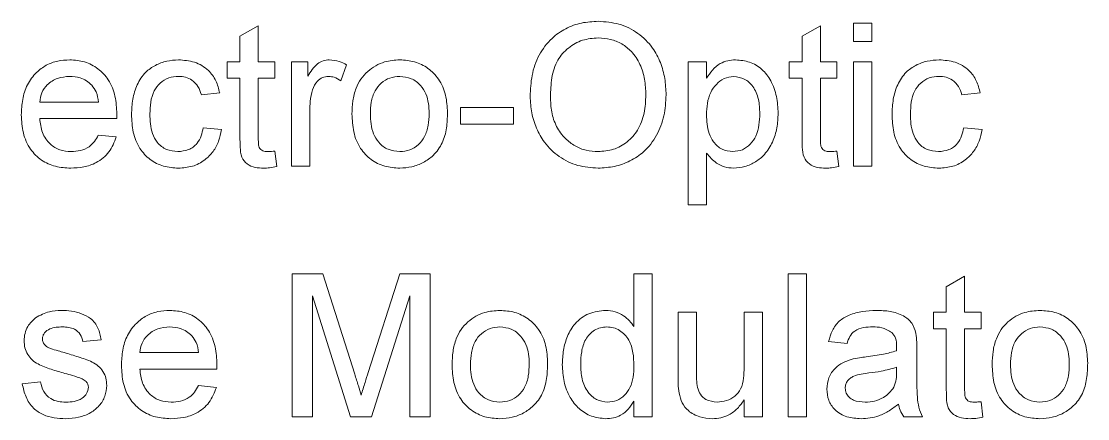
# Model space of a CAD drawing. Header units: inches. Extents: x 0.1 to 10.9, y 0 to 8.5.
# Drawn here: x 3.121 to 3.716, y 6.044 to 6.266 of the extents above; entities that cross this region are included whole.
import ezdxf

# ---------------------------------------------------------------- set-up
doc = ezdxf.new("R2010")
doc.units = ezdxf.units.IN
doc.header["$MEASUREMENT"] = 0

msp = doc.modelspace()

# ---------------------------------------------------------------- linework, layer by layer
at = {"color": 7, "linetype": 'Continuous', "lineweight": 0}
for p, q in [((3.24267, 6.25801), (3.25293, 6.26384)), ((3.25293, 6.26384), (3.25293, 6.24377)), ((3.55652, 6.25801), (3.56678, 6.26384)), ((3.56678, 6.26384), (3.56678, 6.24377)), ((3.58524, 6.26531), (3.59549, 6.26531)), ((3.58524, 6.25506), (3.58524, 6.26531)), ((3.59549, 6.26531), (3.59549, 6.25506)), ((3.24267, 6.24377), (3.24267, 6.25801)), ((3.55652, 6.24377), (3.55652, 6.25801)), ((3.59549, 6.25506), (3.58524, 6.25506)), ((3.23549, 6.24377), (3.24267, 6.24377)), ((3.23549, 6.23454), (3.23549, 6.24377)), ((3.25293, 6.24377), (3.26216, 6.24377)), ((3.26216, 6.24377), (3.26216, 6.23454)), ((3.27139, 6.24377), (3.28062, 6.24377)), ((3.27139, 6.18531), (3.27139, 6.24377)), ((3.28062, 6.24377), (3.28062, 6.23562)), ((3.30216, 6.24206), (3.29896, 6.23317)), ((3.49293, 6.24377), (3.50319, 6.24377)), ((3.49293, 6.16377), (3.49293, 6.24377)), ((3.50319, 6.24377), (3.50319, 6.2345)), ((3.54934, 6.24377), (3.55652, 6.24377)), ((3.54934, 6.23454), (3.54934, 6.24377)), ((3.56678, 6.24377), (3.57601, 6.24377)), ((3.57601, 6.24377), (3.57601, 6.23454)), ((3.58524, 6.24377), (3.59549, 6.24377)), ((3.58524, 6.18531), (3.58524, 6.24377)), ((3.59549, 6.24377), (3.59549, 6.18531)), ((3.24267, 6.23454), (3.23549, 6.23454)), ((3.24267, 6.20174), (3.24267, 6.23454)), ((3.25293, 6.23454), (3.25293, 6.20137)), ((3.26216, 6.23454), (3.25293, 6.23454)), ((3.55652, 6.23454), (3.54934, 6.23454)), ((3.55652, 6.20174), (3.55652, 6.23454)), ((3.56678, 6.23454), (3.56678, 6.20137)), ((3.57601, 6.23454), (3.56678, 6.23454)), ((3.23139, 6.22634), (3.22114, 6.22531)), ((3.65601, 6.22634), (3.64575, 6.22531)), ((3.13088, 6.22121), (3.1637, 6.22121)), ((3.28165, 6.21637), (3.28165, 6.18531)), ((3.36575, 6.21813), (3.39549, 6.21813)), ((3.36575, 6.2089), (3.36575, 6.21813)), ((3.39549, 6.21813), (3.39549, 6.2089)), ((3.17391, 6.21198), (3.13088, 6.21198)), ((3.22216, 6.20685), (3.23242, 6.20583)), ((3.39549, 6.2089), (3.36575, 6.2089)), ((3.64678, 6.20685), (3.65703, 6.20583)), ((3.16359, 6.20275), (3.17364, 6.20172)), ((3.26216, 6.19377), (3.26319, 6.18517)), ((3.50319, 6.19265), (3.50319, 6.16377)), ((3.57601, 6.19377), (3.57703, 6.18517)), ((3.28165, 6.18531), (3.27139, 6.18531)), ((3.59549, 6.18531), (3.58524, 6.18531)), ((3.50319, 6.16377), (3.49293, 6.16377)), ((3.2719, 6.12531), (3.28888, 6.12531)), ((3.2719, 6.04531), (3.2719, 6.12531)), ((3.28888, 6.12531), (3.30676, 6.06918)), ((3.31429, 6.07014), (3.332, 6.12531)), ((3.332, 6.12531), (3.34883, 6.12531)), ((3.34883, 6.12531), (3.34883, 6.04531)), ((3.46267, 6.12531), (3.47293, 6.12531)), ((3.46267, 6.09576), (3.46267, 6.12531)), ((3.47293, 6.12531), (3.47293, 6.04531)), ((3.54883, 6.12531), (3.55908, 6.12531)), ((3.54883, 6.04531), (3.54883, 6.12531)), ((3.55908, 6.12531), (3.55908, 6.04531)), ((3.63703, 6.11801), (3.64729, 6.12384)), ((3.64729, 6.12384), (3.64729, 6.10377)), ((3.63703, 6.10377), (3.63703, 6.11801)), ((3.28319, 6.11301), (3.28319, 6.04531)), ((3.3044, 6.04531), (3.28319, 6.11301)), ((3.33755, 6.11301), (3.3162, 6.04531)), ((3.33755, 6.04531), (3.33755, 6.11301)), ((3.48729, 6.10377), (3.49755, 6.10377)), ((3.48729, 6.06773), (3.48729, 6.10377)), ((3.49755, 6.10377), (3.49755, 6.07198)), ((3.52421, 6.10377), (3.53447, 6.10377)), ((3.52421, 6.07307), (3.52421, 6.10377)), ((3.53447, 6.10377), (3.53447, 6.04531)), ((3.62985, 6.10377), (3.63703, 6.10377)), ((3.62985, 6.09454), (3.62985, 6.10377)), ((3.64729, 6.10377), (3.65652, 6.10377)), ((3.65652, 6.10377), (3.65652, 6.09454)), ((3.63703, 6.09454), (3.62985, 6.09454)), ((3.63703, 6.06174), (3.63703, 6.09454)), ((3.64729, 6.09454), (3.64729, 6.06137)), ((3.65652, 6.09454), (3.64729, 6.09454)), ((3.16524, 6.08839), (3.15498, 6.08736)), ((3.58165, 6.08634), (3.57139, 6.08736)), ((3.18678, 6.08121), (3.2196, 6.08121)), ((3.62062, 6.08321), (3.62062, 6.0707)), ((3.60929, 6.07002), (3.60934, 6.07301)), ((3.2298, 6.07198), (3.18678, 6.07198)), ((3.12114, 6.06377), (3.13139, 6.0648)), ((3.21948, 6.06275), (3.22953, 6.06172)), ((3.46267, 6.04531), (3.46267, 6.05414)), ((3.52421, 6.04531), (3.52421, 6.05486)), ((3.65652, 6.05377), (3.65755, 6.04517)), ((3.28319, 6.04531), (3.2719, 6.04531)), ((3.3162, 6.04531), (3.3044, 6.04531)), ((3.34883, 6.04531), (3.33755, 6.04531)), ((3.47293, 6.04531), (3.46267, 6.04531)), ((3.53447, 6.04531), (3.52421, 6.04531)), ((3.55908, 6.04531), (3.54883, 6.04531)), ((3.6237, 6.04531), (3.61344, 6.04531))]:
    msp.add_line(p, q, dxfattribs=at)
for points, knots in [([(3.40472, 6.22426), (3.40491, 6.22824), (3.40527, 6.23619), (3.40916, 6.24766), (3.41601, 6.2566), (3.42439, 6.26259), (3.43334, 6.26582), (3.43959, 6.26617), (3.44272, 6.26634)], [0, 0, 0, 0, 0.186888, 0.373491, 0.559825, 0.706508, 0.853175, 1, 1, 1, 1]), ([(3.44272, 6.26634), (3.44664, 6.26604), (3.45447, 6.26545), (3.46519, 6.26011), (3.47306, 6.25235), (3.47771, 6.24335), (3.48021, 6.23441), (3.48049, 6.22826), (3.48062, 6.22518)], [0, 0, 0, 0, 0.186594, 0.373049, 0.55937, 0.706165, 0.85304, 1, 1, 1, 1]), ([(3.44279, 6.25711), (3.43978, 6.25685), (3.43377, 6.25634), (3.42577, 6.2518), (3.41933, 6.24457), (3.4164, 6.23469), (3.41614, 6.22765), (3.41601, 6.22413)], [0, 0, 0, 0, 0.186658, 0.373205, 0.559389, 0.779353, 1, 1, 1, 1]), ([(3.46934, 6.22526), (3.46922, 6.22817), (3.46897, 6.23398), (3.46641, 6.24239), (3.46195, 6.24929), (3.45602, 6.25392), (3.44963, 6.25664), (3.44507, 6.25695), (3.44279, 6.25711)], [0, 0, 0, 0, 0.186964, 0.373721, 0.56007, 0.70671, 0.853317, 1, 1, 1, 1]), ([(3.12062, 6.21405), (3.12075, 6.21692), (3.121, 6.22267), (3.12363, 6.23101), (3.12842, 6.23759), (3.13442, 6.24201), (3.14086, 6.24444), (3.14538, 6.24468), (3.14764, 6.2448)], [0, 0, 0, 0, 0.186919, 0.373546, 0.559859, 0.706506, 0.853189, 1, 1, 1, 1]), ([(3.14764, 6.2448), (3.15046, 6.2446), (3.1561, 6.24421), (3.16373, 6.24014), (3.16989, 6.23353), (3.17345, 6.22454), (3.17379, 6.21792), (3.17396, 6.21461)], [0, 0, 0, 0, 0.186784, 0.37326, 0.559834, 0.779604, 1, 1, 1, 1]), ([(3.18216, 6.21432), (3.18228, 6.21715), (3.18253, 6.22282), (3.18494, 6.23104), (3.18932, 6.23781), (3.1954, 6.24197), (3.20171, 6.24438), (3.20617, 6.24466), (3.20839, 6.2448)], [0, 0, 0, 0, 0.186942, 0.373687, 0.559802, 0.706341, 0.85316, 1, 1, 1, 1]), ([(3.20839, 6.2448), (3.21143, 6.24459), (3.21749, 6.24417), (3.22497, 6.23968), (3.22963, 6.23327), (3.2308, 6.22865), (3.23139, 6.22634)], [0, 0, 0, 0, 0.280265, 0.559421, 0.779526, 1, 1, 1, 1]), ([(3.28062, 6.23562), (3.28139, 6.23689), (3.28292, 6.23942), (3.28562, 6.24261), (3.28906, 6.24449), (3.29139, 6.2447), (3.29256, 6.2448)], [0, 0, 0, 0, 0.2805783, 0.5605163, 0.7802416, 1, 1, 1, 1]), ([(3.29256, 6.2448), (3.29445, 6.24462), (3.29783, 6.24429), (3.30084, 6.24274), (3.30216, 6.24206)], [0, 0, 0, 0, 0.559546, 1, 1, 1, 1]), ([(3.31404, 6.23837), (3.31548, 6.23948), (3.31836, 6.2417), (3.3244, 6.24427), (3.32908, 6.2446), (3.33194, 6.2448)], [0, 0, 0, 0, 0.280221, 0.56041, 1, 1, 1, 1]), ([(3.33194, 6.2448), (3.33473, 6.24461), (3.3403, 6.24422), (3.34796, 6.2404), (3.35421, 6.23399), (3.35806, 6.22522), (3.3584, 6.21865), (3.35857, 6.21536)], [0, 0, 0, 0, 0.186787, 0.373305, 0.559937, 0.77966, 1, 1, 1, 1]), ([(3.50319, 6.2345), (3.50422, 6.23609), (3.50629, 6.23926), (3.51038, 6.24272), (3.51497, 6.24457), (3.51795, 6.24472), (3.51944, 6.2448)], [0, 0, 0, 0, 0.280255, 0.559964, 0.779861, 1, 1, 1, 1]), ([(3.51944, 6.2448), (3.52211, 6.24456), (3.52744, 6.24409), (3.53446, 6.23977), (3.53965, 6.23297), (3.54263, 6.22438), (3.543, 6.21811), (3.54319, 6.21498)], [0, 0, 0, 0, 0.186478, 0.372811, 0.559302, 0.779502, 1, 1, 1, 1]), ([(3.60678, 6.21432), (3.6069, 6.21715), (3.60714, 6.22282), (3.60955, 6.23104), (3.61393, 6.23781), (3.62001, 6.24197), (3.62632, 6.24438), (3.63078, 6.24466), (3.63301, 6.2448)], [0, 0, 0, 0, 0.186942, 0.373686, 0.559802, 0.70634, 0.85316, 1, 1, 1, 1]), ([(3.63301, 6.2448), (3.63605, 6.24459), (3.64211, 6.24417), (3.64959, 6.23968), (3.65424, 6.23327), (3.65542, 6.22865), (3.65601, 6.22634)], [0, 0, 0, 0, 0.280265, 0.559421, 0.779526, 1, 1, 1, 1]), ([(3.14759, 6.23557), (3.1453, 6.23538), (3.14073, 6.23499), (3.13522, 6.23144), (3.13171, 6.22656), (3.13116, 6.223), (3.13088, 6.22121)], [0, 0, 0, 0, 0.280187, 0.559706, 0.779632, 1, 1, 1, 1]), ([(3.15993, 6.23067), (3.15898, 6.23152), (3.15708, 6.23322), (3.15289, 6.23518), (3.1496, 6.23542), (3.14759, 6.23557)], [0, 0, 0, 0, 0.2801628, 0.5603474, 1, 1, 1, 1]), ([(3.20846, 6.23557), (3.20659, 6.23542), (3.20285, 6.23512), (3.19794, 6.23211), (3.19432, 6.2273), (3.19265, 6.22117), (3.19249, 6.21678), (3.19242, 6.21459)], [0, 0, 0, 0, 0.18659, 0.372884, 0.559231, 0.77937, 1, 1, 1, 1]), ([(3.22114, 6.22531), (3.22062, 6.2269), (3.2196, 6.23006), (3.21629, 6.23349), (3.21237, 6.23532), (3.20976, 6.23549), (3.20846, 6.23557)], [0, 0, 0, 0, 0.28025, 0.559454, 0.779637, 1, 1, 1, 1]), ([(3.29216, 6.23557), (3.29099, 6.23543), (3.28866, 6.23515), (3.28515, 6.23257), (3.28396, 6.22979), (3.28323, 6.22809)], [0, 0, 0, 0, 0.28028, 0.56093, 1, 1, 1, 1]), ([(3.29896, 6.23317), (3.29779, 6.23391), (3.2957, 6.23524), (3.29324, 6.23547), (3.29216, 6.23557)], [0, 0, 0, 0, 0.5601153, 1, 1, 1, 1]), ([(3.30524, 6.21454), (3.30532, 6.21699), (3.30549, 6.22189), (3.30718, 6.22853), (3.30999, 6.23424), (3.31269, 6.23699), (3.31404, 6.23837)], [0, 0, 0, 0, 0.2802254, 0.5601861, 0.7801533, 1, 1, 1, 1]), ([(3.33194, 6.23557), (3.33006, 6.23541), (3.3263, 6.23509), (3.3214, 6.23202), (3.31764, 6.22731), (3.31575, 6.22119), (3.31558, 6.21678), (3.31549, 6.21458)], [0, 0, 0, 0, 0.1865308, 0.372816, 0.5593354, 0.7793906, 1, 1, 1, 1]), ([(3.34831, 6.21488), (3.34825, 6.21673), (3.34812, 6.22042), (3.34672, 6.22586), (3.3436, 6.23088), (3.3385, 6.23485), (3.33412, 6.23533), (3.33194, 6.23557)], [0, 0, 0, 0, 0.187355, 0.374459, 0.561141, 0.780602, 1, 1, 1, 1]), ([(3.5183, 6.23557), (3.51648, 6.23532), (3.51282, 6.23483), (3.50848, 6.23123), (3.50514, 6.22647), (3.50343, 6.22049), (3.50327, 6.21621), (3.50319, 6.21406)], [0, 0, 0, 0, 0.185831, 0.372319, 0.559059, 0.779318, 1, 1, 1, 1]), ([(3.53293, 6.21483), (3.53283, 6.21749), (3.53262, 6.22279), (3.52973, 6.22976), (3.52455, 6.23464), (3.52038, 6.23526), (3.5183, 6.23557)], [0, 0, 0, 0, 0.281282, 0.560934, 0.780888, 1, 1, 1, 1]), ([(3.63307, 6.23557), (3.6312, 6.23542), (3.62747, 6.23512), (3.62255, 6.23211), (3.61893, 6.2273), (3.61726, 6.22117), (3.61711, 6.21678), (3.61703, 6.21459)], [0, 0, 0, 0, 0.186591, 0.372884, 0.559231, 0.77937, 1, 1, 1, 1]), ([(3.64575, 6.22531), (3.64524, 6.2269), (3.64421, 6.23006), (3.64091, 6.23349), (3.63698, 6.23532), (3.63438, 6.23549), (3.63307, 6.23557)], [0, 0, 0, 0, 0.280249, 0.559454, 0.779637, 1, 1, 1, 1]), ([(3.1637, 6.22121), (3.16343, 6.22316), (3.16296, 6.22664), (3.16086, 6.22944), (3.15993, 6.23067)], [0, 0, 0, 0, 0.560675, 1, 1, 1, 1]), ([(3.28323, 6.22809), (3.28271, 6.22593), (3.28178, 6.22207), (3.28169, 6.21811), (3.28165, 6.21637)], [0, 0, 0, 0, 0.559888, 1, 1, 1, 1]), ([(3.44267, 6.18429), (3.43883, 6.18457), (3.43114, 6.18513), (3.4206, 6.19031), (3.41278, 6.19781), (3.40802, 6.20652), (3.40523, 6.2152), (3.40489, 6.22124), (3.40472, 6.22426)], [0, 0, 0, 0, 0.1866025, 0.3730857, 0.5594775, 0.7062561, 0.8531314, 1, 1, 1, 1]), ([(3.41601, 6.22413), (3.41614, 6.22129), (3.41641, 6.21562), (3.41909, 6.20742), (3.42381, 6.20095), (3.42964, 6.19649), (3.43593, 6.19392), (3.44039, 6.19365), (3.44263, 6.19352)], [0, 0, 0, 0, 0.186894, 0.373487, 0.559928, 0.706607, 0.853237, 1, 1, 1, 1]), ([(3.44263, 6.19352), (3.44554, 6.19375), (3.45138, 6.1942), (3.45918, 6.19862), (3.46537, 6.20563), (3.46887, 6.21498), (3.46918, 6.22183), (3.46934, 6.22526)], [0, 0, 0, 0, 0.186645, 0.373041, 0.559657, 0.779555, 1, 1, 1, 1]), ([(3.48062, 6.22518), (3.4804, 6.22128), (3.47995, 6.21347), (3.47575, 6.20239), (3.46907, 6.19359), (3.46059, 6.18809), (3.45188, 6.18485), (3.44574, 6.18448), (3.44267, 6.18429)], [0, 0, 0, 0, 0.186823, 0.37347, 0.559794, 0.70643, 0.853203, 1, 1, 1, 1]), ([(3.14819, 6.18429), (3.14532, 6.18446), (3.1396, 6.1848), (3.1316, 6.18841), (3.12505, 6.19489), (3.12114, 6.20393), (3.1208, 6.21067), (3.12062, 6.21405)], [0, 0, 0, 0, 0.186941, 0.37347, 0.559962, 0.779645, 1, 1, 1, 1]), ([(3.13088, 6.21198), (3.1312, 6.20933), (3.13183, 6.20404), (3.13612, 6.19771), (3.14208, 6.19404), (3.14626, 6.19369), (3.14835, 6.19352)], [0, 0, 0, 0, 0.2806224, 0.559664, 0.7796398, 1, 1, 1, 1]), ([(3.17396, 6.21461), (3.17395, 6.21412), (3.17394, 6.21324), (3.17392, 6.21237), (3.17391, 6.21198)], [0, 0, 0, 0, 0.559998, 1, 1, 1, 1]), ([(3.20841, 6.18429), (3.20559, 6.18447), (3.19996, 6.18484), (3.19226, 6.18876), (3.18611, 6.19539), (3.18262, 6.20439), (3.18231, 6.21101), (3.18216, 6.21432)], [0, 0, 0, 0, 0.186835, 0.373283, 0.559747, 0.779538, 1, 1, 1, 1]), ([(3.19242, 6.21459), (3.19247, 6.21274), (3.19258, 6.20904), (3.1937, 6.20357), (3.19639, 6.19827), (3.20149, 6.19419), (3.20587, 6.19374), (3.20806, 6.19352)], [0, 0, 0, 0, 0.187435, 0.374678, 0.561248, 0.780479, 1, 1, 1, 1]), ([(3.33194, 6.18429), (3.32909, 6.18447), (3.32339, 6.18485), (3.31559, 6.18876), (3.30928, 6.1954), (3.30572, 6.2045), (3.3054, 6.21119), (3.30524, 6.21454)], [0, 0, 0, 0, 0.1868235, 0.3733301, 0.5598144, 0.7795808, 1, 1, 1, 1]), ([(3.31549, 6.21458), (3.31555, 6.2127), (3.31568, 6.20895), (3.31703, 6.20343), (3.32009, 6.19826), (3.32528, 6.19423), (3.32972, 6.19375), (3.33194, 6.19352)], [0, 0, 0, 0, 0.1873861, 0.3745379, 0.5611864, 0.7805778, 1, 1, 1, 1]), ([(3.35857, 6.21536), (3.35848, 6.21247), (3.3583, 6.20671), (3.35609, 6.19821), (3.35129, 6.19153), (3.34517, 6.18724), (3.33875, 6.18472), (3.33421, 6.18443), (3.33194, 6.18429)], [0, 0, 0, 0, 0.187022, 0.373585, 0.559744, 0.706376, 0.853168, 1, 1, 1, 1]), ([(3.33194, 6.19352), (3.33383, 6.19369), (3.33763, 6.19402), (3.34254, 6.19719), (3.34624, 6.20201), (3.34807, 6.20821), (3.34823, 6.21265), (3.34831, 6.21488)], [0, 0, 0, 0, 0.186495, 0.372882, 0.559314, 0.779399, 1, 1, 1, 1]), ([(3.50319, 6.21406), (3.50324, 6.2123), (3.50335, 6.20877), (3.50444, 6.20355), (3.50702, 6.19853), (3.51162, 6.19436), (3.5158, 6.1938), (3.51788, 6.19352)], [0, 0, 0, 0, 0.187415, 0.374657, 0.561425, 0.780986, 1, 1, 1, 1]), ([(3.51788, 6.19352), (3.51971, 6.19373), (3.52336, 6.19415), (3.52786, 6.19757), (3.53116, 6.20239), (3.53271, 6.2084), (3.53286, 6.21269), (3.53293, 6.21483)], [0, 0, 0, 0, 0.18614, 0.37253, 0.559004, 0.779307, 1, 1, 1, 1]), ([(3.54319, 6.21498), (3.54305, 6.21222), (3.54279, 6.20671), (3.54031, 6.19877), (3.53623, 6.19214), (3.53069, 6.18765), (3.52473, 6.18484), (3.5204, 6.18447), (3.51823, 6.18429)], [0, 0, 0, 0, 0.186909, 0.373722, 0.560084, 0.706617, 0.853349, 1, 1, 1, 1]), ([(3.63303, 6.18429), (3.63021, 6.18447), (3.62458, 6.18484), (3.61688, 6.18876), (3.61073, 6.19539), (3.60723, 6.20439), (3.60693, 6.21101), (3.60678, 6.21432)], [0, 0, 0, 0, 0.186835, 0.373282, 0.559747, 0.779538, 1, 1, 1, 1]), ([(3.61703, 6.21459), (3.61709, 6.21274), (3.61719, 6.20904), (3.61831, 6.20357), (3.621, 6.19827), (3.6261, 6.19419), (3.63048, 6.19374), (3.63267, 6.19352)], [0, 0, 0, 0, 0.187435, 0.374678, 0.561248, 0.780478, 1, 1, 1, 1]), ([(3.20806, 6.19352), (3.21007, 6.19371), (3.21409, 6.19409), (3.21878, 6.1976), (3.22126, 6.2022), (3.22186, 6.2053), (3.22216, 6.20685)], [0, 0, 0, 0, 0.2797887, 0.5586883, 0.7791177, 1, 1, 1, 1]), ([(3.23242, 6.20583), (3.23197, 6.20366), (3.23107, 6.19933), (3.2279, 6.19341), (3.22295, 6.18839), (3.21623, 6.18485), (3.21102, 6.18448), (3.20841, 6.18429)], [0, 0, 0, 0, 0.186974, 0.37372, 0.560408, 0.780034, 1, 1, 1, 1]), ([(3.63267, 6.19352), (3.63469, 6.19371), (3.63871, 6.19409), (3.64339, 6.1976), (3.64588, 6.2022), (3.64648, 6.2053), (3.64678, 6.20685)], [0, 0, 0, 0, 0.279788, 0.558688, 0.779117, 1, 1, 1, 1]), ([(3.65703, 6.20583), (3.65658, 6.20366), (3.65569, 6.19933), (3.65252, 6.19341), (3.64757, 6.18839), (3.64084, 6.18485), (3.63563, 6.18448), (3.63303, 6.18429)], [0, 0, 0, 0, 0.1869742, 0.3737204, 0.5604084, 0.7800341, 1, 1, 1, 1]), ([(3.17364, 6.20172), (3.17248, 6.1988), (3.17018, 6.19296), (3.16319, 6.18727), (3.15554, 6.18463), (3.15064, 6.1844), (3.14819, 6.18429)], [0, 0, 0, 0, 0.279702, 0.558965, 0.779296, 1, 1, 1, 1]), ([(3.14835, 6.19352), (3.15012, 6.19362), (3.15366, 6.19382), (3.1583, 6.19584), (3.16162, 6.19905), (3.16293, 6.20152), (3.16359, 6.20275)], [0, 0, 0, 0, 0.2802146, 0.5597599, 0.7797342, 1, 1, 1, 1]), ([(3.25596, 6.18429), (3.25434, 6.18434), (3.25112, 6.18445), (3.24653, 6.18634), (3.24317, 6.19054), (3.24278, 6.19608), (3.24271, 6.19985), (3.24267, 6.20174)], [0, 0, 0, 0, 0.187243, 0.373437, 0.558806, 0.779065, 1, 1, 1, 1]), ([(3.25293, 6.20137), (3.25294, 6.20046), (3.25297, 6.19863), (3.25314, 6.19624), (3.25424, 6.19471), (3.25578, 6.19362), (3.2572, 6.19356), (3.25814, 6.19352)], [0, 0, 0, 0, 0.250733, 0.500341, 0.625777, 0.750792, 1, 1, 1, 1]), ([(3.5698, 6.18429), (3.56819, 6.18434), (3.56497, 6.18445), (3.56038, 6.18634), (3.55702, 6.19054), (3.55663, 6.19608), (3.55656, 6.19985), (3.55652, 6.20174)], [0, 0, 0, 0, 0.187242, 0.373437, 0.558806, 0.779065, 1, 1, 1, 1]), ([(3.56678, 6.20137), (3.56679, 6.20046), (3.56682, 6.19863), (3.56698, 6.19624), (3.56808, 6.19471), (3.56963, 6.19362), (3.57104, 6.19356), (3.57198, 6.19352)], [0, 0, 0, 0, 0.250733, 0.500341, 0.625776, 0.750791, 1, 1, 1, 1]), ([(3.25814, 6.19352), (3.25889, 6.19354), (3.26023, 6.19358), (3.26157, 6.19372), (3.26216, 6.19377)], [0, 0, 0, 0, 0.559964, 1, 1, 1, 1]), ([(3.51823, 6.18429), (3.51656, 6.18441), (3.51321, 6.18466), (3.50773, 6.18738), (3.50491, 6.19065), (3.50319, 6.19265)], [0, 0, 0, 0, 0.280379, 0.560596, 1, 1, 1, 1]), ([(3.57198, 6.19352), (3.57274, 6.19354), (3.57408, 6.19358), (3.57542, 6.19372), (3.57601, 6.19377)], [0, 0, 0, 0, 0.559964, 1, 1, 1, 1]), ([(3.26319, 6.18517), (3.26185, 6.1849), (3.25946, 6.18442), (3.25703, 6.18433), (3.25596, 6.18429)], [0, 0, 0, 0, 0.560079, 1, 1, 1, 1]), ([(3.57703, 6.18517), (3.57569, 6.1849), (3.57331, 6.18442), (3.57087, 6.18433), (3.5698, 6.18429)], [0, 0, 0, 0, 0.56008, 1, 1, 1, 1]), ([(3.12859, 6.1007), (3.1311, 6.10204), (3.13559, 6.10444), (3.14066, 6.10469), (3.1429, 6.1048)], [0, 0, 0, 0, 0.558943, 1, 1, 1, 1]), ([(3.1429, 6.1048), (3.14482, 6.10473), (3.14867, 6.10459), (3.15427, 6.10313), (3.15981, 6.10041), (3.1639, 6.09507), (3.16479, 6.09062), (3.16524, 6.08839)], [0, 0, 0, 0, 0.187205, 0.374287, 0.56105, 0.779762, 1, 1, 1, 1]), ([(3.17652, 6.07405), (3.17664, 6.07692), (3.17689, 6.08267), (3.17953, 6.09101), (3.18432, 6.09759), (3.19032, 6.10201), (3.19675, 6.10444), (3.20128, 6.10468), (3.20354, 6.1048)], [0, 0, 0, 0, 0.186919, 0.373546, 0.559859, 0.706505, 0.853189, 1, 1, 1, 1]), ([(3.20354, 6.1048), (3.20636, 6.1046), (3.212, 6.10421), (3.21963, 6.10014), (3.22579, 6.09353), (3.22935, 6.08454), (3.22969, 6.07792), (3.22985, 6.07461)], [0, 0, 0, 0, 0.186784, 0.373259, 0.559834, 0.779604, 1, 1, 1, 1]), ([(3.36993, 6.09837), (3.37137, 6.09948), (3.37425, 6.1017), (3.3803, 6.10427), (3.38498, 6.1046), (3.38783, 6.1048)], [0, 0, 0, 0, 0.280221, 0.56041, 1, 1, 1, 1]), ([(3.38783, 6.1048), (3.39062, 6.10461), (3.3962, 6.10422), (3.40385, 6.1004), (3.41011, 6.09399), (3.41396, 6.08522), (3.4143, 6.07865), (3.41447, 6.07536)], [0, 0, 0, 0, 0.186787, 0.373305, 0.559937, 0.77966, 1, 1, 1, 1]), ([(3.42267, 6.0745), (3.4228, 6.07721), (3.42305, 6.08263), (3.4253, 6.09052), (3.42966, 6.09804), (3.43728, 6.10372), (3.44367, 6.10444), (3.44687, 6.1048)], [0, 0, 0, 0, 0.187308, 0.37454, 0.561209, 0.780525, 1, 1, 1, 1]), ([(3.44687, 6.1048), (3.44865, 6.10467), (3.45222, 6.10442), (3.4567, 6.10211), (3.46023, 6.09918), (3.46186, 6.0969), (3.46267, 6.09576)], [0, 0, 0, 0, 0.2799, 0.55957, 0.77982, 1, 1, 1, 1]), ([(3.57139, 6.08736), (3.57197, 6.08946), (3.57312, 6.09365), (3.57704, 6.09908), (3.58311, 6.10258), (3.5902, 6.10451), (3.59532, 6.1047), (3.59788, 6.1048)], [0, 0, 0, 0, 0.186794, 0.372977, 0.559398, 0.779566, 1, 1, 1, 1]), ([(3.59788, 6.1048), (3.60051, 6.10472), (3.60576, 6.10456), (3.61282, 6.10238), (3.61833, 6.098), (3.61953, 6.09399), (3.62013, 6.09198)], [0, 0, 0, 0, 0.28103, 0.561175, 0.780174, 1, 1, 1, 1]), ([(3.67147, 6.09837), (3.67291, 6.09948), (3.67579, 6.1017), (3.68184, 6.10427), (3.68651, 6.1046), (3.68937, 6.1048)], [0, 0, 0, 0, 0.280221, 0.560411, 1, 1, 1, 1]), ([(3.68937, 6.1048), (3.69216, 6.10461), (3.69774, 6.10422), (3.70539, 6.1004), (3.71165, 6.09399), (3.71549, 6.08522), (3.71584, 6.07865), (3.71601, 6.07536)], [0, 0, 0, 0, 0.1867865, 0.3733052, 0.5599367, 0.7796599, 1, 1, 1, 1]), ([(3.12216, 6.08785), (3.12226, 6.08923), (3.12246, 6.09201), (3.12438, 6.09671), (3.12699, 6.09919), (3.12859, 6.1007)], [0, 0, 0, 0, 0.280573, 0.561182, 1, 1, 1, 1]), ([(3.36114, 6.07454), (3.36122, 6.07699), (3.36139, 6.08189), (3.36308, 6.08853), (3.36589, 6.09424), (3.36859, 6.09699), (3.36993, 6.09837)], [0, 0, 0, 0, 0.280225, 0.560186, 0.780153, 1, 1, 1, 1]), ([(3.66267, 6.07454), (3.66276, 6.07699), (3.66293, 6.08189), (3.66462, 6.08853), (3.66743, 6.09424), (3.67012, 6.09699), (3.67147, 6.09837)], [0, 0, 0, 0, 0.280225, 0.560186, 0.780153, 1, 1, 1, 1]), ([(3.14365, 6.09557), (3.14244, 6.09553), (3.14002, 6.09545), (3.13641, 6.09469), (3.13391, 6.09282), (3.13259, 6.09072), (3.13247, 6.0895), (3.13242, 6.08889)], [0, 0, 0, 0, 0.25067, 0.500786, 0.749685, 0.8749, 1, 1, 1, 1]), ([(3.15498, 6.08736), (3.15461, 6.08878), (3.15387, 6.0916), (3.15063, 6.09434), (3.14706, 6.09544), (3.14479, 6.09553), (3.14365, 6.09557)], [0, 0, 0, 0, 0.2795069, 0.5584481, 0.7791058, 1, 1, 1, 1]), ([(3.20349, 6.09557), (3.2012, 6.09538), (3.19663, 6.09499), (3.19111, 6.09144), (3.18761, 6.08656), (3.18705, 6.083), (3.18678, 6.08121)], [0, 0, 0, 0, 0.2801867, 0.5597058, 0.7796324, 1, 1, 1, 1]), ([(3.21583, 6.09067), (3.21488, 6.09152), (3.21298, 6.09322), (3.20879, 6.09518), (3.2055, 6.09542), (3.20349, 6.09557)], [0, 0, 0, 0, 0.280163, 0.560348, 1, 1, 1, 1]), ([(3.38783, 6.09557), (3.38595, 6.09541), (3.3822, 6.09509), (3.3773, 6.09202), (3.37354, 6.08731), (3.37165, 6.08119), (3.37148, 6.07678), (3.37139, 6.07458)], [0, 0, 0, 0, 0.186531, 0.372816, 0.559335, 0.779391, 1, 1, 1, 1]), ([(3.40421, 6.07488), (3.40415, 6.07673), (3.40402, 6.08042), (3.40262, 6.08586), (3.39949, 6.09088), (3.39439, 6.09485), (3.39002, 6.09533), (3.38783, 6.09557)], [0, 0, 0, 0, 0.187355, 0.374459, 0.561141, 0.780602, 1, 1, 1, 1]), ([(3.44755, 6.09557), (3.44634, 6.09548), (3.44394, 6.09531), (3.4395, 6.09332), (3.43525, 6.08875), (3.43319, 6.0817), (3.43302, 6.07691), (3.43293, 6.07451)], [0, 0, 0, 0, 0.1252509, 0.2504172, 0.4991655, 0.7491492, 1, 1, 1, 1]), ([(3.46267, 6.07374), (3.46259, 6.07623), (3.46241, 6.08119), (3.46027, 6.08848), (3.45586, 6.09319), (3.45128, 6.0953), (3.44879, 6.09548), (3.44755, 6.09557)], [0, 0, 0, 0, 0.250844, 0.500868, 0.749617, 0.874746, 1, 1, 1, 1]), ([(3.59604, 6.09557), (3.59429, 6.09551), (3.5908, 6.09541), (3.58596, 6.09386), (3.58298, 6.09026), (3.58209, 6.08765), (3.58165, 6.08634)], [0, 0, 0, 0, 0.280842, 0.559676, 0.77943, 1, 1, 1, 1]), ([(3.6067, 6.09248), (3.60485, 6.09354), (3.60153, 6.09546), (3.59772, 6.09553), (3.59604, 6.09557)], [0, 0, 0, 0, 0.557871, 1, 1, 1, 1]), ([(3.60934, 6.08462), (3.60931, 6.08626), (3.60924, 6.08918), (3.60747, 6.09147), (3.6067, 6.09248)], [0, 0, 0, 0, 0.561903, 1, 1, 1, 1]), ([(3.62013, 6.09198), (3.6203, 6.09035), (3.62062, 6.08743), (3.62062, 6.0845), (3.62062, 6.08321)], [0, 0, 0, 0, 0.5598166, 1, 1, 1, 1]), ([(3.68937, 6.09557), (3.68749, 6.09541), (3.68374, 6.09509), (3.67883, 6.09202), (3.67507, 6.08731), (3.67318, 6.08119), (3.67301, 6.07678), (3.67293, 6.07458)], [0, 0, 0, 0, 0.18653, 0.372815, 0.559335, 0.779391, 1, 1, 1, 1]), ([(3.70575, 6.07488), (3.70569, 6.07673), (3.70556, 6.08042), (3.70416, 6.08586), (3.70103, 6.09088), (3.69593, 6.09485), (3.69156, 6.09533), (3.68937, 6.09557)], [0, 0, 0, 0, 0.187355, 0.374458, 0.561141, 0.780601, 1, 1, 1, 1]), ([(3.14492, 6.06956), (3.14238, 6.07032), (3.13731, 6.07184), (3.13099, 6.074), (3.12656, 6.07701), (3.12405, 6.08015), (3.12245, 6.08386), (3.12226, 6.08652), (3.12216, 6.08785)], [0, 0, 0, 0, 0.250323, 0.500427, 0.625342, 0.750229, 0.875087, 1, 1, 1, 1]), ([(3.13242, 6.08889), (3.13248, 6.08826), (3.13259, 6.08715), (3.13321, 6.08623), (3.13349, 6.08583)], [0, 0, 0, 0, 0.559236, 1, 1, 1, 1]), ([(3.13349, 6.08583), (3.13404, 6.08527), (3.13503, 6.08428), (3.13631, 6.08373), (3.13687, 6.08349)], [0, 0, 0, 0, 0.559083, 1, 1, 1, 1]), ([(3.2196, 6.08121), (3.21933, 6.08316), (3.21885, 6.08664), (3.21675, 6.08944), (3.21583, 6.09067)], [0, 0, 0, 0, 0.560676, 1, 1, 1, 1]), ([(3.13687, 6.08349), (3.13831, 6.08304), (3.14089, 6.08226), (3.14349, 6.08155), (3.14463, 6.08124)], [0, 0, 0, 0, 0.559951, 1, 1, 1, 1]), ([(3.14463, 6.08124), (3.14722, 6.08042), (3.15241, 6.07878), (3.15898, 6.0768), (3.16362, 6.07386), (3.16641, 6.0708), (3.16807, 6.06697), (3.16823, 6.06424), (3.16831, 6.06288)], [0, 0, 0, 0, 0.2503212, 0.500549, 0.6255011, 0.7503476, 0.8751005, 1, 1, 1, 1]), ([(3.59239, 6.07887), (3.59559, 6.07927), (3.60131, 6.08), (3.60685, 6.08155), (3.60929, 6.08224)], [0, 0, 0, 0, 0.5601852, 1, 1, 1, 1]), ([(3.60929, 6.08224), (3.6093, 6.08268), (3.60932, 6.08348), (3.60933, 6.08427), (3.60934, 6.08462)], [0, 0, 0, 0, 0.560026, 1, 1, 1, 1]), ([(3.20408, 6.04429), (3.20122, 6.04446), (3.19549, 6.0448), (3.1875, 6.04841), (3.18094, 6.05489), (3.17704, 6.06393), (3.17669, 6.07067), (3.17652, 6.07405)], [0, 0, 0, 0, 0.186941, 0.37347, 0.559962, 0.779646, 1, 1, 1, 1]), ([(3.22985, 6.07461), (3.22985, 6.07412), (3.22983, 6.07324), (3.22981, 6.07237), (3.2298, 6.07198)], [0, 0, 0, 0, 0.559997, 1, 1, 1, 1]), ([(3.38783, 6.04429), (3.38498, 6.04447), (3.37929, 6.04485), (3.37148, 6.04876), (3.36517, 6.0554), (3.36162, 6.0645), (3.3613, 6.07119), (3.36114, 6.07454)], [0, 0, 0, 0, 0.186824, 0.37333, 0.559814, 0.779581, 1, 1, 1, 1]), ([(3.37139, 6.07458), (3.37145, 6.0727), (3.37157, 6.06895), (3.37293, 6.06343), (3.37599, 6.05826), (3.38118, 6.05423), (3.38562, 6.05375), (3.38783, 6.05352)], [0, 0, 0, 0, 0.1873861, 0.3745378, 0.5611865, 0.7805777, 1, 1, 1, 1]), ([(3.41447, 6.07536), (3.41438, 6.07247), (3.4142, 6.06671), (3.41199, 6.05821), (3.40719, 6.05153), (3.40107, 6.04724), (3.39465, 6.04472), (3.39011, 6.04443), (3.38783, 6.04429)], [0, 0, 0, 0, 0.187022, 0.373585, 0.559744, 0.706376, 0.853168, 1, 1, 1, 1]), ([(3.38783, 6.05352), (3.38973, 6.05369), (3.39353, 6.05402), (3.39844, 6.05719), (3.40214, 6.06201), (3.40397, 6.06821), (3.40413, 6.07265), (3.40421, 6.07488)], [0, 0, 0, 0, 0.186495, 0.372882, 0.559314, 0.779399, 1, 1, 1, 1]), ([(3.44692, 6.04429), (3.44423, 6.04457), (3.43883, 6.04514), (3.43183, 6.04962), (3.42646, 6.05637), (3.42319, 6.06497), (3.42284, 6.07132), (3.42267, 6.0745)], [0, 0, 0, 0, 0.186363, 0.372848, 0.559456, 0.77959, 1, 1, 1, 1]), ([(3.43293, 6.07451), (3.43304, 6.07181), (3.43325, 6.06641), (3.43628, 6.05935), (3.4416, 6.05446), (3.44584, 6.05383), (3.44796, 6.05352)], [0, 0, 0, 0, 0.281205, 0.560839, 0.780812, 1, 1, 1, 1]), ([(3.44796, 6.05352), (3.44971, 6.05371), (3.45322, 6.05409), (3.45762, 6.05725), (3.46089, 6.06181), (3.46244, 6.06757), (3.46259, 6.07168), (3.46267, 6.07374)], [0, 0, 0, 0, 0.186233, 0.372554, 0.559067, 0.779313, 1, 1, 1, 1]), ([(3.5092, 6.05352), (3.51094, 6.05369), (3.51444, 6.05404), (3.51915, 6.05664), (3.52278, 6.06104), (3.52405, 6.06691), (3.52416, 6.07101), (3.52421, 6.07307)], [0, 0, 0, 0, 0.186641, 0.373314, 0.559498, 0.779309, 1, 1, 1, 1]), ([(3.57037, 6.06081), (3.5706, 6.06297), (3.57106, 6.0673), (3.57457, 6.07245), (3.57914, 6.07571), (3.58235, 6.07683), (3.58396, 6.0774)], [0, 0, 0, 0, 0.279499, 0.559163, 0.779422, 1, 1, 1, 1]), ([(3.58396, 6.0774), (3.58552, 6.07774), (3.58831, 6.07836), (3.59114, 6.07871), (3.59239, 6.07887)], [0, 0, 0, 0, 0.559914, 1, 1, 1, 1]), ([(3.60934, 6.07301), (3.6065, 6.07221), (3.60143, 6.07079), (3.59621, 6.07011), (3.59391, 6.06982)], [0, 0, 0, 0, 0.55976, 1, 1, 1, 1]), ([(3.68937, 6.04429), (3.68652, 6.04447), (3.68083, 6.04485), (3.67302, 6.04876), (3.66671, 6.0554), (3.66316, 6.0645), (3.66283, 6.07119), (3.66267, 6.07454)], [0, 0, 0, 0, 0.186824, 0.37333, 0.559814, 0.779581, 1, 1, 1, 1]), ([(3.67293, 6.07458), (3.67299, 6.0727), (3.67311, 6.06895), (3.67447, 6.06343), (3.67753, 6.05826), (3.68272, 6.05423), (3.68715, 6.05375), (3.68937, 6.05352)], [0, 0, 0, 0, 0.187386, 0.374538, 0.561187, 0.780578, 1, 1, 1, 1]), ([(3.71601, 6.07536), (3.71592, 6.07247), (3.71574, 6.06671), (3.71353, 6.05821), (3.70873, 6.05153), (3.70261, 6.04724), (3.69619, 6.04472), (3.69165, 6.04443), (3.68937, 6.04429)], [0, 0, 0, 0, 0.187022, 0.373585, 0.559743, 0.706375, 0.853168, 1, 1, 1, 1]), ([(3.68937, 6.05352), (3.69127, 6.05369), (3.69506, 6.05402), (3.69997, 6.05719), (3.70368, 6.06201), (3.70551, 6.06821), (3.70567, 6.07265), (3.70575, 6.07488)], [0, 0, 0, 0, 0.186495, 0.372883, 0.559314, 0.779399, 1, 1, 1, 1]), ([(3.15455, 6.06656), (3.15278, 6.06721), (3.14962, 6.06838), (3.14635, 6.0692), (3.14492, 6.06956)], [0, 0, 0, 0, 0.559788, 1, 1, 1, 1]), ([(3.18678, 6.07198), (3.18709, 6.06933), (3.18773, 6.06404), (3.19201, 6.05771), (3.19797, 6.05404), (3.20215, 6.05369), (3.20424, 6.05352)], [0, 0, 0, 0, 0.280623, 0.559664, 0.77964, 1, 1, 1, 1]), ([(3.30676, 6.06918), (3.30745, 6.06699), (3.30867, 6.06308), (3.30985, 6.05915), (3.31037, 6.05743)], [0, 0, 0, 0, 0.5600016, 1, 1, 1, 1]), ([(3.31037, 6.05743), (3.31108, 6.0598), (3.31237, 6.06405), (3.3137, 6.06828), (3.31429, 6.07014)], [0, 0, 0, 0, 0.559998, 1, 1, 1, 1]), ([(3.48787, 6.05853), (3.48766, 6.06024), (3.48729, 6.0633), (3.48729, 6.06638), (3.48729, 6.06773)], [0, 0, 0, 0, 0.5598375, 1, 1, 1, 1]), ([(3.49755, 6.07198), (3.49754, 6.07006), (3.49752, 6.06662), (3.49795, 6.06322), (3.49814, 6.06172)], [0, 0, 0, 0, 0.560241, 1, 1, 1, 1]), ([(3.59391, 6.06982), (3.59247, 6.06961), (3.58961, 6.0692), (3.58603, 6.06844), (3.58345, 6.06706), (3.5819, 6.06551), (3.58081, 6.06357), (3.58068, 6.06211), (3.58062, 6.06139)], [0, 0, 0, 0, 0.250402, 0.500526, 0.625497, 0.750338, 0.875188, 1, 1, 1, 1]), ([(3.60777, 6.06192), (3.6083, 6.06338), (3.60925, 6.06601), (3.60928, 6.0688), (3.60929, 6.07002)], [0, 0, 0, 0, 0.558996, 1, 1, 1, 1]), ([(3.62062, 6.0707), (3.6206, 6.06589), (3.62057, 6.05919), (3.62153, 6.05058), (3.62298, 6.04707), (3.6237, 6.04531)], [0, 0, 0, 0, 0.560307, 0.78019, 1, 1, 1, 1]), ([(3.14541, 6.04429), (3.14326, 6.04437), (3.13895, 6.04452), (3.13265, 6.04624), (3.12686, 6.05011), (3.12279, 6.05633), (3.12169, 6.06129), (3.12114, 6.06377)], [0, 0, 0, 0, 0.1871329, 0.3739934, 0.5602798, 0.7797842, 1, 1, 1, 1]), ([(3.13139, 6.0648), (3.13181, 6.06295), (3.13263, 6.05926), (3.1365, 6.05535), (3.1411, 6.0537), (3.14405, 6.05358), (3.14553, 6.05352)], [0, 0, 0, 0, 0.280114, 0.558888, 0.779164, 1, 1, 1, 1]), ([(3.16831, 6.06288), (3.16809, 6.06083), (3.16765, 6.05673), (3.16435, 6.05132), (3.15921, 6.0472), (3.15266, 6.04471), (3.14783, 6.04443), (3.14541, 6.04429)], [0, 0, 0, 0, 0.186471, 0.373012, 0.559598, 0.77963, 1, 1, 1, 1]), ([(3.14553, 6.05352), (3.14709, 6.05358), (3.15022, 6.05369), (3.15439, 6.05522), (3.15742, 6.05815), (3.15785, 6.06061), (3.15806, 6.06184)], [0, 0, 0, 0, 0.281201, 0.560974, 0.781028, 1, 1, 1, 1]), ([(3.15806, 6.06184), (3.158, 6.06242), (3.15787, 6.06358), (3.15664, 6.06535), (3.15534, 6.0661), (3.15455, 6.06656)], [0, 0, 0, 0, 0.279757, 0.559838, 1, 1, 1, 1]), ([(3.22953, 6.06172), (3.22838, 6.0588), (3.22608, 6.05296), (3.21908, 6.04727), (3.21144, 6.04463), (3.20654, 6.0444), (3.20408, 6.04429)], [0, 0, 0, 0, 0.279701, 0.558965, 0.779296, 1, 1, 1, 1]), ([(3.20424, 6.05352), (3.20602, 6.05362), (3.20956, 6.05382), (3.2142, 6.05584), (3.21752, 6.05905), (3.21883, 6.06152), (3.21948, 6.06275)], [0, 0, 0, 0, 0.280215, 0.559759, 0.779734, 1, 1, 1, 1]), ([(3.49814, 6.06172), (3.49859, 6.0604), (3.4995, 6.05774), (3.50336, 6.05422), (3.50699, 6.05378), (3.5092, 6.05352)], [0, 0, 0, 0, 0.280888, 0.561288, 1, 1, 1, 1]), ([(3.58062, 6.06139), (3.58073, 6.06043), (3.58094, 6.05851), (3.58278, 6.05617), (3.58628, 6.05384), (3.58955, 6.05365), (3.59184, 6.05352)], [0, 0, 0, 0, 0.1865829, 0.373508, 0.5606228, 1, 1, 1, 1]), ([(3.59184, 6.05352), (3.5936, 6.05363), (3.59713, 6.05385), (3.60168, 6.05583), (3.6054, 6.05849), (3.60698, 6.06077), (3.60777, 6.06192)], [0, 0, 0, 0, 0.28006, 0.559924, 0.780099, 1, 1, 1, 1]), ([(3.65032, 6.04429), (3.6487, 6.04434), (3.64548, 6.04445), (3.64089, 6.04634), (3.63753, 6.05054), (3.63714, 6.05608), (3.63707, 6.05985), (3.63703, 6.06174)], [0, 0, 0, 0, 0.187243, 0.373437, 0.558806, 0.779065, 1, 1, 1, 1]), ([(3.64729, 6.06137), (3.6473, 6.06046), (3.64733, 6.05863), (3.64749, 6.05624), (3.64859, 6.05471), (3.65014, 6.05362), (3.65156, 6.05356), (3.6525, 6.05352)], [0, 0, 0, 0, 0.250733, 0.50034, 0.625778, 0.750791, 1, 1, 1, 1]), ([(3.50644, 6.04429), (3.50405, 6.0445), (3.49928, 6.04494), (3.49317, 6.04808), (3.48927, 6.05304), (3.48833, 6.0567), (3.48787, 6.05853)], [0, 0, 0, 0, 0.2802518, 0.5601559, 0.7796256, 1, 1, 1, 1]), ([(3.5895, 6.04429), (3.58682, 6.04444), (3.58149, 6.04475), (3.57485, 6.04863), (3.57091, 6.0545), (3.57055, 6.05871), (3.57037, 6.06081)], [0, 0, 0, 0, 0.280815, 0.55969, 0.779696, 1, 1, 1, 1]), ([(3.46267, 6.05414), (3.46171, 6.05258), (3.45977, 6.04946), (3.45569, 6.04625), (3.45124, 6.04452), (3.44836, 6.04437), (3.44692, 6.04429)], [0, 0, 0, 0, 0.280113, 0.559719, 0.779727, 1, 1, 1, 1]), ([(3.52421, 6.05486), (3.52306, 6.05319), (3.52075, 6.04985), (3.51614, 6.04643), (3.51122, 6.04456), (3.50803, 6.04438), (3.50644, 6.04429)], [0, 0, 0, 0, 0.280132, 0.559836, 0.779894, 1, 1, 1, 1]), ([(3.61037, 6.05249), (3.60867, 6.05119), (3.60528, 6.04858), (3.5999, 6.0459), (3.59454, 6.04451), (3.59118, 6.04436), (3.5895, 6.04429)], [0, 0, 0, 0, 0.280139, 0.559945, 0.779972, 1, 1, 1, 1]), ([(3.61344, 6.04531), (3.61262, 6.04655), (3.61116, 6.04876), (3.61061, 6.05135), (3.61037, 6.05249)], [0, 0, 0, 0, 0.5596238, 1, 1, 1, 1]), ([(3.6525, 6.05352), (3.65325, 6.05354), (3.65459, 6.05358), (3.65593, 6.05372), (3.65652, 6.05377)], [0, 0, 0, 0, 0.5599641, 1, 1, 1, 1]), ([(3.65755, 6.04517), (3.65621, 6.0449), (3.65382, 6.04442), (3.65139, 6.04433), (3.65032, 6.04429)], [0, 0, 0, 0, 0.56008, 1, 1, 1, 1])]:
    msp.add_open_spline(points, degree=3, knots=knots, dxfattribs=at)

doc.saveas('drawing.dxf')
